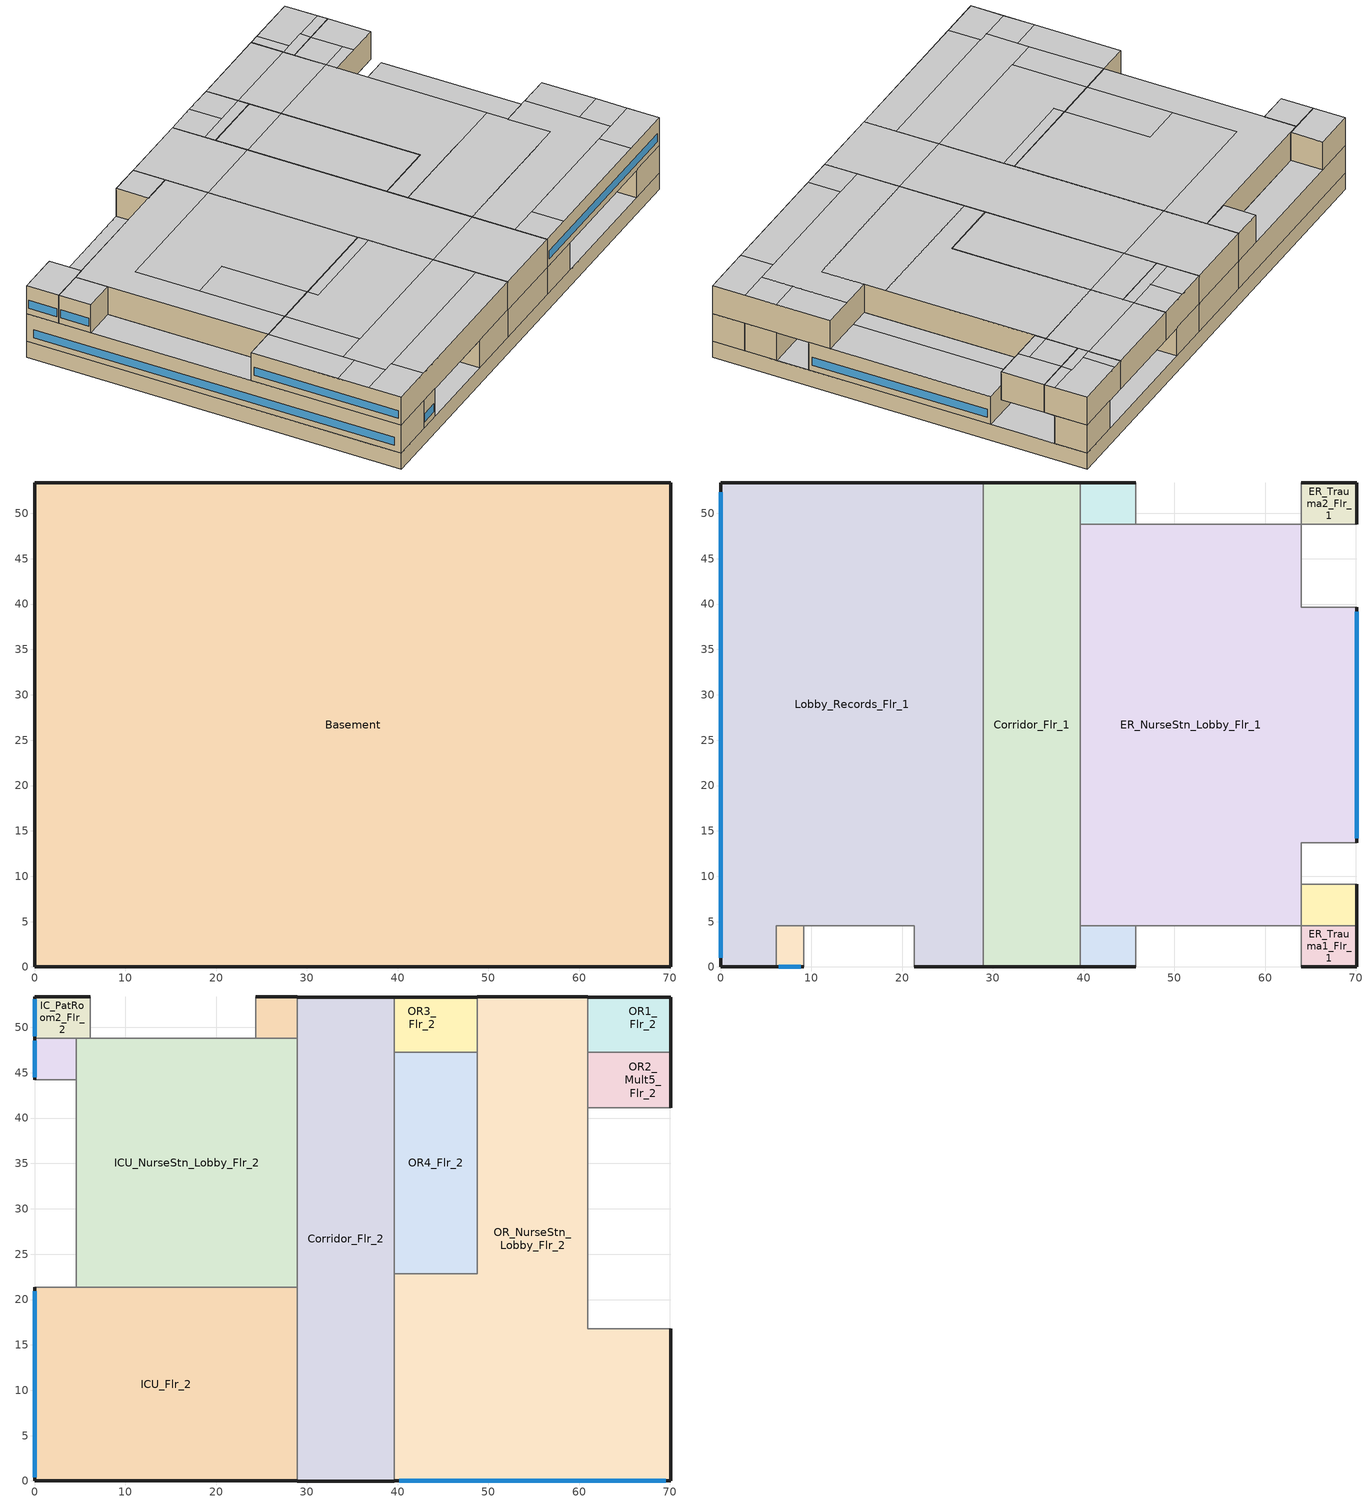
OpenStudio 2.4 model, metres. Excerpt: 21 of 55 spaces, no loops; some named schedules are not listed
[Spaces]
Basement
 floor ground: 70.1,53.34 70.1,0 0,0 0,53.34 z-2.44
 wall ground: 0,53.34 0,0 70.1,0 70.1,53.34 0,53.34 z-2.44:0
 ceiling adiabatic (Typical Interior Wall): 70.1,9.14 70.1,13.72 64.01,13.72 64.01,9.14 z0; 45.72,0 45.72,4.57 39.62,4.57 39.62,0 z0; 45.72,48.77 45.72,53.34 39.62,53.34 39.62,48.77 z0; 70.1,39.62 70.1,48.77 64.01,48.77 64.01,39.62 z0; 64.01,0 64.01,4.57 45.72,4.57 45.72,0 z0; 64.01,48.77 64.01,53.34 45.72,53.34 45.72,48.77 z0; 21.34,0 21.34,4.57 9.14,4.57 9.14,0 z0; 9.14,0 9.14,4.57 6.1,4.57 6.1,0 z0; 70.1,4.57 70.1,9.14 64.01,9.14 64.01,4.57 z0
Lobby_Records_Flr_1
 floor to Basement: 28.96,4.57 28.96,0 21.34,0 21.34,4.57 z0; 6.1,4.57 6.1,0 0,0 0,4.57 z0; 28.96,53.34 28.96,4.57 0,4.57 0,53.34 z0
 wall outside: 28.96,53.34 0,53.34 0,0 6.1,0 / 21.34,0 28.96,0 z0:4.27
 wall to Corridor_Flr_1: 28.96,0 28.96,53.34 z0:4.27
 wall adiabatic (Typical Interior Wall): 6.1,0 6.1,4.57 9.14,4.57 21.34,4.57 21.34,0 z0:4.27
 window: 0,52.34 0,1 z0.91:2.14
 ceiling adiabatic (Typical Interior Wall): 28.96,48.77 28.96,53.34 24.38,53.34 24.38,48.77 z4.27; 24.38,48.77 24.38,53.34 6.1,53.34 6.1,48.77 z4.27; 4.57,44.2 4.57,48.77 0,48.77 0,44.2 z4.27; 4.57,21.34 4.57,44.2 0,44.2 0,21.34 z4.27
Office1_Mult4_Flr_1
 floor adiabatic (Typical Interior Wall): 9.14,4.57 9.14,0 6.1,0 6.1,4.57 z0
 wall outside: 6.1,0 9.14,0 z0:4.27
 wall adiabatic (Typical Interior Wall): 9.14,0 9.14,4.57 6.1,4.57 6.1,0 z0:4.27
 window: 6.41,0 8.84,0 z0.91:2.14
 ceiling adiabatic (Typical Interior Wall): 9.14,0 9.14,4.57 6.1,4.57 6.1,0 z4.27
Corridor_Flr_1
 floor to Basement: 39.62,53.34 39.62,0 28.96,0 28.96,53.34 z0
 wall outside: 28.96,0 39.62,0 / 39.62,53.34 28.96,53.34 z0:4.27
 wall adiabatic (Typical Interior Wall): 39.62,48.77 39.62,53.34 / 39.62,0 39.62,4.57 z0:4.27
 wall to ER_NurseStn_Lobby_Flr_1: 39.62,4.57 39.62,48.77 z0:4.27
ER_Exam1_Mult4_Flr_1
 floor adiabatic (Typical Interior Wall): 45.72,4.57 45.72,0 39.62,0 39.62,4.57 z0
 wall outside: 39.62,0 45.72,0 z0:4.27
 wall adiabatic (Typical Interior Wall): 45.72,0 45.72,4.57 39.62,4.57 39.62,0 z0:4.27
 ceiling adiabatic (Typical Interior Wall): 45.72,0 45.72,4.57 39.62,4.57 39.62,0 z4.27
ER_Trauma1_Flr_1
 floor to Basement: 70.1,4.57 70.1,0 64.01,0 64.01,4.57 z0
 wall outside: 64.01,0 70.1,0 70.1,4.57 z0:4.27
 wall adiabatic (Typical Interior Wall): 70.1,4.57 64.01,4.57 64.01,0 z0:4.27
ER_NurseStn_Lobby_Flr_1
 floor to Basement: 70.1,39.62 70.1,13.72 64.01,13.72 64.01,39.62 z0; 64.01,48.77 64.01,4.57 39.62,4.57 39.62,48.77 z0
 wall outside: 70.1,13.72 70.1,39.62 z0:4.27
 wall adiabatic (Typical Interior Wall): 39.62,4.57 45.72,4.57 64.01,4.57 64.01,9.14 64.01,13.72 70.1,13.72 / 70.1,39.62 64.01,39.62 64.01,48.77 45.72,48.77 39.62,48.77 z0:4.27
 window: 70.1,14.2 70.1,39.14 z0.91:2.14
 ceiling adiabatic (Typical Interior Wall): 70.1,16.76 70.1,39.62 64.01,39.62 64.01,16.76 z4.27; 64.01,41.15 64.01,47.24 60.96,47.24 60.96,41.15 z4.27; 64.01,16.76 64.01,41.15 60.96,41.15 60.96,16.76 z4.27
ER_Exam3_Mult4_Flr_1
 floor adiabatic (Typical Interior Wall): 70.1,9.14 70.1,4.57 64.01,4.57 64.01,9.14 z0
 wall outside: 70.1,4.57 70.1,9.14 z0:4.27
 wall adiabatic (Typical Interior Wall): 70.1,9.14 64.01,9.14 64.01,4.57 70.1,4.57 z0:4.27
 ceiling adiabatic (Typical Interior Wall): 70.1,4.57 70.1,9.14 64.01,9.14 64.01,4.57 z4.27
ER_Triage_Mult4_Flr_1
 floor adiabatic (Typical Interior Wall): 45.72,53.34 45.72,48.77 39.62,48.77 39.62,53.34 z0
 wall outside: 45.72,53.34 39.62,53.34 z0:4.27
 wall adiabatic (Typical Interior Wall): 39.62,53.34 39.62,48.77 45.72,48.77 45.72,53.34 z0:4.27
 ceiling adiabatic (Typical Interior Wall): 45.72,48.77 45.72,53.34 39.62,53.34 39.62,48.77 z4.27
ER_Trauma2_Flr_1
 floor to Basement: 70.1,53.34 70.1,48.77 64.01,48.77 64.01,53.34 z0
 wall outside: 70.1,48.77 70.1,53.34 64.01,53.34 z0:4.27
 wall adiabatic (Typical Interior Wall): 64.01,53.34 64.01,48.77 70.1,48.77 z0:4.27
ICU_Flr_2
 floor adiabatic (Typical Interior Wall): 9.14,4.57 9.14,0 6.1,0 6.1,4.57 z4.27; 21.34,4.57 21.34,0 9.14,0 9.14,4.57 z4.27
 floor to Lobby_Records_Flr_1: 28.96,21.34 28.96,0 21.34,0 21.34,4.57 6.1,4.57 6.1,0 0,0 0,21.34 z4.27
 wall outside: 0,21.34 0,0 28.96,0 z4.27:8.53
 wall adiabatic (Typical Interior Wall): 4.57,21.34 0,21.34 z4.27:8.53
 wall to ICU_NurseStn_Lobby_Flr_2: 28.96,21.34 4.57,21.34 z4.27:8.53
 wall to Corridor_Flr_2: 28.96,0 28.96,21.34 z4.27:8.53
 window: 0,20.94 0,0.4 z5.18:6.4
 ceiling to PatRoom6_Flr_3: 6.1,0 6.1,4.57 0,4.57 0,0 z8.53
 ceiling to Lab_Flr_3: 28.96,10.67 28.96,19.81 15.24,19.81 15.24,21.34 9.14,21.34 9.14,10.67 z8.53
 ceiling to NurseStn_Lobby_Flr_3: 28.96,19.81 28.96,21.34 15.24,21.34 15.24,19.81 z8.53
 ceiling to Corridor_SE_Flr_3: 28.96,4.57 28.96,10.67 4.57,10.67 4.57,4.57 z8.53
 ceiling adiabatic (Typical Interior Wall): 28.96,0 28.96,4.57 6.1,4.57 6.1,0 z8.53; 4.57,4.57 4.57,8.99 0,8.99 0,4.57 z8.53; 4.57,8.99 4.57,21.34 0,21.34 0,8.99 z8.53
 ceiling to Corridor_NW_Flr_3: 9.14,10.67 9.14,21.34 4.57,21.34 4.57,10.67 z8.53
Corridor_Flr_2
 floor to Corridor_Flr_1: 39.62,53.34 39.62,0 28.96,0 28.96,53.34 z4.27
 wall outside: 39.62,53.34 28.96,53.34 / 28.96,0 39.62,0 z4.27:8.53
 wall adiabatic (Typical Interior Wall): 28.96,53.34 28.96,48.77 z4.27:8.53
 wall to OR3_Flr_2: 39.62,47.24 39.62,53.34 z4.27:8.53
 wall to OR4_Flr_2: 39.62,22.86 39.62,47.24 z4.27:8.53
 wall to OR_NurseStn_Lobby_Flr_2: 39.62,0 39.62,22.86 z4.27:8.53
 wall to ICU_NurseStn_Lobby_Flr_2: 28.96,48.77 28.96,21.34 z4.27:8.53
 ceiling to NurseStn_Lobby_Flr_3: 39.62,10.67 39.62,42.67 28.96,42.67 28.96,10.67 z8.53
 ceiling to Corridor_SE_Flr_3: 39.62,0 39.62,10.67 28.96,10.67 28.96,0 z8.53
 ceiling to Corridor_NW_Flr_3: 39.62,42.67 39.62,53.34 28.96,53.34 28.96,42.67 z8.53
OR_NurseStn_Lobby_Flr_2
 floor adiabatic (Typical Interior Wall): 45.72,4.57 45.72,0 39.62,0 39.62,4.57 z4.27; 60.96,53.34 60.96,48.77 48.77,48.77 48.77,53.34 z4.27; 64.01,4.57 64.01,0 45.72,0 45.72,4.57 z4.27; 70.1,9.14 70.1,4.57 64.01,4.57 64.01,9.14 z4.27; 70.1,13.72 70.1,9.14 64.01,9.14 64.01,13.72 z4.27
 floor to ER_Trauma1_Flr_1: 70.1,4.57 70.1,0 64.01,0 64.01,4.57 z4.27
 floor to ER_NurseStn_Lobby_Flr_1: 70.1,16.76 70.1,13.72 64.01,13.72 64.01,16.76 z4.27; 48.77,22.86 48.77,4.57 39.62,4.57 39.62,22.86 z4.27; 64.01,16.76 64.01,4.57 60.96,4.57 60.96,16.76 z4.27; 60.96,48.77 60.96,4.57 48.77,4.57 48.77,48.77 z4.27
 wall outside: 39.62,0 70.1,0 70.1,16.76 / 60.96,53.34 48.77,53.34 z4.27:8.53
 wall to OR4_Flr_2: 48.77,47.24 48.77,22.86 39.62,22.86 z4.27:8.53
 wall to OR3_Flr_2: 48.77,53.34 48.77,47.24 z4.27:8.53
 wall to OR1_Flr_2: 60.96,47.24 60.96,53.34 z4.27:8.53
 wall adiabatic (Typical Interior Wall): 70.1,16.76 60.96,16.76 60.96,41.15 60.96,47.24 z4.27:8.53
 window: 40.2,0 69.53,0 z5.18:6.4
 ceiling to PatRoom2_Flr_3: 70.1,0 70.1,4.57 62.48,4.57 62.48,0 z8.53
 ceiling to PhysTherapy_Flr_3: 60.96,19.81 60.96,42.67 48.77,42.67 48.77,22.86 39.62,22.86 39.62,19.81 z8.53
 ceiling to Corridor_NW_Flr_3: 60.96,42.67 60.96,48.77 48.77,48.77 48.77,42.67 z8.53
 ceiling adiabatic (Typical Interior Wall): 44.2,0 44.2,4.57 39.62,4.57 39.62,0 z8.53; 62.48,0 62.48,4.57 44.2,4.57 44.2,0 z8.53; 70.1,4.57 70.1,8.99 65.53,8.99 65.53,4.57 z8.53; 60.96,48.77 60.96,53.34 48.77,53.34 48.77,48.77 z8.53; 70.1,8.99 70.1,16.76 65.53,16.76 65.53,8.99 z8.53
 ceiling to Corridor_SE_Flr_3: 65.53,4.57 65.53,16.76 60.96,16.76 60.96,10.67 39.62,10.67 39.62,4.57 z8.53
 ceiling to NurseStn_Lobby_Flr_3: 60.96,10.67 60.96,19.81 39.62,19.81 39.62,10.67 z8.53
ICU_NurseStn_Lobby_Flr_2
 floor to Lobby_Records_Flr_1: 28.96,48.77 28.96,21.34 4.57,21.34 4.57,48.77 z4.27
 wall adiabatic (Typical Interior Wall): 4.57,48.77 4.57,44.2 4.57,21.34 / 28.96,48.77 24.38,48.77 6.1,48.77 z4.27:8.53
 wall to IC_PatRoom2_Flr_2: 6.1,48.77 4.57,48.77 z4.27:8.53
 ceiling to NurseStn_Lobby_Flr_3: 28.96,21.34 28.96,42.67 9.14,42.67 9.14,33.53 15.24,33.53 15.24,21.34 z8.53
 ceiling to Lab_Flr_3: 15.24,21.34 15.24,33.53 9.14,33.53 9.14,21.34 z8.53
 ceiling to Corridor_NW_Flr_3: 9.14,21.34 9.14,42.67 28.96,42.67 28.96,48.77 4.57,48.77 4.57,21.34 z8.53
OR4_Flr_2
 floor to ER_NurseStn_Lobby_Flr_1: 48.77,47.24 48.77,22.86 39.62,22.86 39.62,47.24 z4.27
 wall to OR3_Flr_2: 48.77,47.24 39.62,47.24 z4.27:8.53
 ceiling to Corridor_NW_Flr_3: 48.77,42.67 48.77,47.24 39.62,47.24 39.62,42.67 z8.53
 ceiling to PhysTherapy_Flr_3: 48.77,22.86 48.77,42.67 39.62,42.67 39.62,22.86 z8.53
OR2_Mult5_Flr_2
 floor adiabatic (Typical Interior Wall): 64.01,47.24 64.01,41.15 60.96,41.15 60.96,47.24 z4.27; 70.1,47.24 70.1,41.15 64.01,41.15 64.01,47.24 z4.27
 wall outside: 70.1,41.15 70.1,47.24 z4.27:8.53
 wall adiabatic (Typical Interior Wall): 70.1,47.24 60.96,47.24 60.96,41.15 70.1,41.15 z4.27:8.53
 ceiling adiabatic (Typical Interior Wall): 70.1,41.15 70.1,47.24 65.53,47.24 65.53,41.15 z8.53; 65.53,41.15 65.53,42.67 60.96,42.67 60.96,41.15 z8.53; 65.53,42.67 65.53,47.24 60.96,47.24 60.96,42.67 z8.53
IC_PatRoom3_Mult6_Flr_2
 floor adiabatic (Typical Interior Wall): 4.57,48.77 4.57,44.2 0,44.2 0,48.77 z4.27
 wall outside: 0,48.77 0,44.2 z4.27:8.53
 wall adiabatic (Typical Interior Wall): 0,44.2 4.57,44.2 4.57,48.77 0,48.77 z4.27:8.53
 window: 0,48.49 0,44.47 z5.18:6.4
 ceiling adiabatic (Typical Interior Wall): 4.57,44.2 4.57,48.77 0,48.77 0,44.2 z8.53
OR3_Flr_2
 floor adiabatic (Typical Interior Wall): 48.77,53.34 48.77,48.77 45.72,48.77 45.72,53.34 z4.27; 45.72,53.34 45.72,48.77 39.62,48.77 39.62,53.34 z4.27
 floor to ER_NurseStn_Lobby_Flr_1: 48.77,48.77 48.77,47.24 39.62,47.24 39.62,48.77 z4.27
 wall outside: 48.77,53.34 39.62,53.34 z4.27:8.53
 ceiling to Corridor_NW_Flr_3: 48.77,47.24 48.77,48.77 39.62,48.77 39.62,47.24 z8.53
 ceiling adiabatic (Typical Interior Wall): 44.2,48.77 44.2,53.34 39.62,53.34 39.62,48.77 z8.53; 48.77,48.77 48.77,53.34 44.2,53.34 44.2,48.77 z8.53
OR1_Flr_2
 floor to ER_Trauma2_Flr_1: 70.1,53.34 70.1,48.77 64.01,48.77 64.01,53.34 z4.27
 floor adiabatic (Typical Interior Wall): 70.1,48.77 70.1,47.24 64.01,47.24 64.01,48.77 z4.27; 64.01,53.34 64.01,48.77 60.96,48.77 60.96,53.34 z4.27
 floor to ER_NurseStn_Lobby_Flr_1: 64.01,48.77 64.01,47.24 60.96,47.24 60.96,48.77 z4.27
 wall outside: 70.1,47.24 70.1,53.34 60.96,53.34 z4.27:8.53
 wall adiabatic (Typical Interior Wall): 60.96,47.24 70.1,47.24 z4.27:8.53
 ceiling adiabatic (Typical Interior Wall): 62.48,48.77 62.48,53.34 60.96,53.34 60.96,48.77 z8.53; 70.1,47.24 70.1,48.77 65.53,48.77 65.53,47.24 z8.53
 ceiling to Corridor_NW_Flr_3: 65.53,47.24 65.53,48.77 60.96,48.77 60.96,47.24 z8.53
 ceiling to PatRoom4_Flr_3: 70.1,48.77 70.1,53.34 62.48,53.34 62.48,48.77 z8.53
IC_PatRoom2_Flr_2
 floor to Lobby_Records_Flr_1: 6.1,53.34 6.1,48.77 0,48.77 0,53.34 z4.27
 wall outside: 6.1,53.34 0,53.34 0,48.77 z4.27:8.53
 wall adiabatic (Typical Interior Wall): 6.1,48.77 6.1,53.34 / 0,48.77 4.57,48.77 z4.27:8.53
 window: 0,53.07 0,49.04 z5.18:6.4
 ceiling to PatRoom8_Flr_3: 6.1,48.77 6.1,53.34 0,53.34 0,48.77 z8.53
IC_PatRoom1_Mult5_Flr_2
 floor adiabatic (Typical Interior Wall): 28.96,53.34 28.96,48.77 24.38,48.77 24.38,53.34 z4.27
 wall outside: 28.96,53.34 24.38,53.34 z4.27:8.53
 wall adiabatic (Typical Interior Wall): 24.38,53.34 24.38,48.77 28.96,48.77 28.96,53.34 z4.27:8.53
 ceiling adiabatic (Typical Interior Wall): 28.96,48.77 28.96,53.34 24.38,53.34 24.38,48.77 z8.53
[Building]
-Hospital-NECB HDD Method-CAN_AB_Edmonton.Intl.AP.711230_CWEC2016.epw created: 2018-08-13 18:38:49 +0000: Default Construction Set=NECB2011 - Hospital - WholeBuilding - NECB HDD Method at hdd = 5120.0; Standards Number of Stories=6; Standards Number of Above Ground Stories=5; Standards Building Type=Hospital
[Site]
Edmonton Intl AP_AB_CAN: Latitude {deg}=53.31; Longitude {deg}=-113.579; Time Zone {hr}=-7; Elevation {m}=723.3
[ClimateZones]
Climate Zone Institution Name 1=ASHRAE; Climate Zone Document Name 1=ANSI/ASHRAE Standard 169; Climate Zone Document Year 1=2006; Climate Zone Institution Name 2=CEC; Climate Zone Document Name 2=California Climate Zone Descriptions; Climate Zone Document Year 2=1995
[Site:WaterMainsTemperature]
Calculation Method=Correlation; Annual Average Outdoor Air Temperature {C}=2.68333; Maximum Difference In Monthly Average Outdoor Air Temperatures {deltaC}=28.8
[Site:GroundTemperature:BuildingSurface]
19.527, 19.502, 19.536, 19.598, 20.002, 21.64, 22.225, 22.375, 21.449, 20.121, 19.802, 19.633
[SizingPeriod:DesignDay] Barometric Pressure {Pa}=92932; Sky Clearness=0; Rain Indicator=0; Snow Indicator=0; Day of Month=21; Daylight Saving Time Indicator=0; Humidity Indicating Type=Wetbulb; Dry-Bulb Temperature Range Modifier Type=DefaultMultipliers
Name | Maximum Dry-Bulb Temperature {C} | Daily Dry-Bulb Temperature Range {deltaC} | Humidity Indicating Conditions at Maximum Dry-Bulb | Wind Speed {m/s} | Wind Direction {deg} | Month | Day Type | Solar Model Indicator | ASHRAE Taub | ASHRAE Taud
Edmonton Intl AP Ann Htg 99.6% Condns DB | -32.6 | 0 | -32.6 | 2.1 | 180 | 1 | WinterDesignDay | ASHRAEClearSky
Edmonton Intl AP Ann Clg .4% Condns DB=>MWB | 27.8 | 12.5 | 17.9 | 3.8 | 150 | 7 | SummerDesignDay | ASHRAETau | 0.353 | 2.421
[Material]
Name | Roughness | Thickness {m} | Conductivity {W/m-K} | Density {kg/m3} | Specific Heat {J/kg-K} | Thermal Absorptance | Solar Absorptance | Visible Absorptance
G05 25mm wood | MediumSmooth | 0.0254 | 0.15 | 608 | 1630 | 0.9 | 0.5 | 0.5
100mm Normalweight concrete floor | MediumSmooth | 0.1016 | 2.31 | 2322 | 832
G01 13mm gypsum board | Smooth | 0.0127 | 0.16 | 800 | 1090 | 0.9 | 0.7 | 0.5
4 in. Normalweight Concrete Floor 1 | MediumRough | 0.1016 | 2.31 | 2322 | 832 | 0.9 | 0.7 | 0.7
1IN Stucco 1 | Smooth | 0.0253 | 0.6918 | 1858 | 837 | 0.9 | 0.92 | 0.92
8IN CONCRETE HW RefBldg 1 | Rough | 0.2032 | 1.311 | 2240 | 836.8 | 0.9 | 0.7 | 0.7
1/2IN Gypsum 1 | Smooth | 0.0127 | 0.16 | 784.9 | 830 | 0.9 | 0.4 | 0.4
Metal Roof Surface 1; F08 Metal surface 1 | Smooth | 0.0008 | 45.28 | 7824 | 500 | 0.9 | 0.7 | 0.7
6 in. Normalweight Concrete Floor 1; 6 in. Normalweight Concrete Floor 2 | MediumRough | 0.1524 | 2.31 | 2322 | 832 | 0.9 | 0.7 | 0.7
[Material:NoMass] Roughness=Smooth; Thermal Absorptance=0.9
Name | Thermal Resistance {m2-K/W} | Solar Absorptance | Visible Absorptance
CP02 CARPET PAD | 0.1 | 0.8 | 0.8
Typical Insulation R-13.06 1 | 5.91238 | 0.7 | 0.7
Typical Carpet Pad 1 | 0.21648 | 0.7 | 0.8
Typical Insulation R-10.11 1 | 4.49096 | 0.7 | 0.7
Typical Insulation R-19.63 1 | 6.17282 | 0.7 | 0.7
Typical Carpet Pad 2 | 1.25503 | 0.7 | 0.8
Typical Carpet Pad 3 | 3.45515 | 0.7 | 0.8
Typical Insulation R-0.58 1 | 0.454528 | 0.7 | 0.7
Typical Insulation R-1.15 1 | 0.454545 | 0.7 | 0.7
[WindowMaterial:Glazing]
Clear 3mm: Optical Data Type=SpectralAverage; Thickness {m}=0.003; Solar Transmittance at Normal Incidence=0.837; Front Side Solar Reflectance at Normal Incidence=0.075; Back Side Solar Reflectance at Normal Incidence=0; Visible Transmittance at Normal Incidence=0.898; Front Side Visible Reflectance at Normal Incidence=0.081; Back Side Visible Reflectance at Normal Incidence=0; Infrared Transmittance at Normal Incidence=0; Front Side Infrared Hemispherical Emissivity=0.84; Back Side Infrared Hemispherical Emissivity=0.84; Conductivity {W/m-K}=0.9; Dirt Correction Factor for Solar and Visible Transmittance=1; Solar Diffusing=No
[DefaultSurfaceConstructions]
Name | Floor Construction | Wall Construction | Roof Ceiling Construction
Default Surface Constructions 2 | Typical Interior Floor | Typical Interior Wall | Typical Interior Ceiling
NECB2011 - Hospital - WholeBuilding - NECB HDD Method at hdd = 5120.0 | Customized opaque construction Typical Insulated Exterior Mass Floor R-15.63 to conductance of 0.162 | Customized opaque construction Typical Insulated Exterior Mass Wall R-12.5 to conductance of 0.21 | Customized opaque construction Typical Insulated Metal Building Roof R-20.41 to conductance of 0.162
NECB2011 - Hospital - WholeBuilding - NECB HDD Method at hdd = 5120.0 1 | Customized opaque construction Typical Insulated Carpeted 6in Slab Floor to conductance of 0.757 | Customized opaque construction Typical Insulated Carpeted 6in Slab Floor to conductance of 0.284 | Customized opaque construction Typical Insulated Carpeted 6in Slab Floor to conductance of 0.284
[DefaultSubSurfaceConstructions]
Name | Fixed Window Construction | Operable Window Construction | Door Construction | Glass Door Construction | Overhead Door Construction | Skylight Construction | Tubular Daylight Dome Construction | Tubular Daylight Diffuser Construction
Default Sub Surface Constructions 2 | Typical Interior Window | Typical Interior Window | Typical Interior Door
NECB2011 - Hospital - WholeBuilding - NECB HDD Method at hdd = 5120.0 | Customized Fenestration: cond=0.220 tvis=0.220 tsol=0.232 | Customized Fenestration: cond=0.220 tvis=0.220 tsol=0.232 | Customized opaque construction Typical Insulated Metal Door R-1.43 to conductance of 2.2 | Customized Fenestration: cond=0.220 tvis=0.441 tsol=0.279 | Customized opaque construction Typical Overhead Door R-2.0 to conductance of 2.2 | Customized Fenestration: cond=0.220 tvis=0.294 tsol=0.332 | Customized Fenestration: cond=0.220 tvis=0.898 tsol=0.837 | Customized Fenestration: cond=0.220 tvis=0.898 tsol=0.837
[WindowMaterial:Blind]
Window Material Blind 1: Slat Width {m}=0.025; Slat Separation {m}=0.01875; Front Side Slat Beam Solar Reflectance=0.5; Back Side Slat Beam Solar Reflectance=0.5; Front Side Slat Diffuse Solar Reflectance=0.5; Back Side Slat Diffuse Solar Reflectance=0.5; Slat Beam Visible Transmittance=0
[Construction]
Typical Interior Floor: 100mm Normalweight concrete floor, CP02 CARPET PAD
Typical Interior Wall: G01 13mm gypsum board, G01 13mm gypsum board
Typical Interior Ceiling: CP02 CARPET PAD, 100mm Normalweight concrete floor
Typical Interior Window: Clear 3mm
Typical Interior Door; Typical Interior Partition: G05 25mm wood
Customized opaque construction Typical Insulated Exterior Mass Floor R-15.63 to conductance of 0.162: Typical Insulation R-13.06 1, 4 in. Normalweight Concrete Floor 1, Typical Carpet Pad 1
Customized opaque construction Typical Insulated Exterior Mass Wall R-12.5 to conductance of 0.21: 1IN Stucco 1, 8IN CONCRETE HW RefBldg 1, Typical Insulation R-10.11 1, 1/2IN Gypsum 1
Customized opaque construction Typical Insulated Metal Building Roof R-20.41 to conductance of 0.162: Metal Roof Surface 1, Typical Insulation R-19.63 1
Customized opaque construction Typical Insulated Carpeted 6in Slab Floor to conductance of 0.757: 6 in. Normalweight Concrete Floor 1, Typical Carpet Pad 2
Customized opaque construction Typical Insulated Carpeted 6in Slab Floor to conductance of 0.284: 6 in. Normalweight Concrete Floor 2, Typical Carpet Pad 3
Customized Fenestration: cond=0.220 tvis=0.220 tsol=0.232: Customized Fenestration:: cond=0.220 tvis=0.220 tsol=0.232
Customized opaque construction Typical Insulated Metal Door R-1.43 to conductance of 2.2: F08 Metal surface 1, Typical Insulation R-0.58 1
Customized Fenestration: cond=0.220 tvis=0.441 tsol=0.279: Customized Fenestration:: cond=0.220 tvis=0.441 tsol=0.279
Customized opaque construction Typical Overhead Door R-2.0 to conductance of 2.2: Typical Insulation R-1.15 1
Customized Fenestration: cond=0.220 tvis=0.294 tsol=0.332: Customized Fenestration:: cond=0.220 tvis=0.294 tsol=0.332
Customized Fenestration: cond=0.220 tvis=0.898 tsol=0.837: Customized Fenestration:: cond=0.220 tvis=0.898 tsol=0.837
[DefaultConstructionSet]
NECB2011 - Hospital - WholeBuilding - NECB HDD Method at hdd = 5120.0: Default Exterior Surface Constructions=NECB2011 - Hospital - WholeBuilding - NECB HDD Method at hdd = 5120.0; Default Interior Surface Constructions=Default Surface Constructions 2; Default Ground Contact Surface Constructions=NECB2011 - Hospital - WholeBuilding - NECB HDD Method at hdd = 5120.0 1; Default Exterior SubSurface Constructions=NECB2011 - Hospital - WholeBuilding - NECB HDD Method at hdd = 5120.0; Default Interior SubSurface Constructions=Default Sub Surface Constructions 2; Interior Partition Construction=Typical Interior Partition
[WindowMaterial:SimpleGlazingSystem] U-Factor {W/m2-K}=2.2; Solar Heat Gain Coefficient=0.6; Visible Transmittance=0.21
Customized Fenestration:: cond=0.220 tvis=0.220 tsol=0.232; Customized Fenestration:: cond=0.220 tvis=0.441 tsol=0.279; Customized Fenestration:: cond=0.220 tvis=0.294 tsol=0.332; Customized Fenestration:: cond=0.220 tvis=0.898 tsol=0.837
[DesignSpecification:OutdoorAir] Outdoor Air Method=Sum; Outdoor Air Flow per Person {m3/s-person}=0; Outdoor Air Flow Rate {m3/s}=0; Outdoor Air Flow Air Changes per Hour {1/hr}=0
Name | Outdoor Air Flow per Floor Area {m3/s-m2}
Space Function Hospital - emergency Ventilation | 0.003048
Space Function Hospital - nurses' station Ventilation; Space Function Hospital - patient room Ventilation | 0.001524
Space Function Hospital - operating room Ventilation; Space Function Hospital - recovery Ventilation | 0.004572
Space Function Hospital corr. >= 2.4m-sch-B Ventilation | 0.000762
Space Function Lab - research Ventilation | 0.0021844
Space Function Office - enclosed Ventilation; Space Function Office - enclosed - occsens Ventilation | 0.0004318
[ThermostatSetpoint:DualSetpoint]
Name | Heating Setpoint Temperature Schedule | Cooling Setpoint Temperature Schedule
Space Function Lab - research Thermostat 4; Space Function Office - enclosed Thermostat 5; Space Function Office - enclosed - occsens Thermostat 3 | NECB-A-Thermostat Setpoint-Heating | NECB-A-Thermostat Setpoint-Cooling
Space Function Hospital corr. >= 2.4m-sch-B Thermostat 8; Space Function Hospital corr. >= 2.4m-sch-B Thermostat 9 | NECB-B-Thermostat Setpoint-Heating | NECB-B-Thermostat Setpoint-Cooling
Space Function Hospital - emergency Thermostat 6; Space Function Hospital - emergency Thermostat 7; Space Function Hospital - emergency Thermostat 8; Space Function Hospital - nurses' station Thermostat 7; Space Function Hospital - emergency Thermostat 9; Space Function Hospital - emergency Thermostat 10; Space Function Hospital - patient room Thermostat 20; Space Function Hospital - patient room Thermostat 21; Space Function Hospital - operating room Thermostat 5; Space Function Hospital - operating room Thermostat 6; Space Function Hospital - operating room Thermostat 7; Space Function Hospital - patient room Thermostat 22; Space Function Hospital - recovery Thermostat 2; Space Function Hospital - nurses' station Thermostat 8; Space Function Hospital - nurses' station Thermostat 9; Space Function Hospital - operating room Thermostat 8 | NECB-H-Thermostat Setpoint-Heating | NECB-H-Thermostat Setpoint-Cooling
[ShadingControl]
Shading Control 1: Shading Type=InteriorBlind; Shading Device Material=Window Material Blind 1
[BuildingStory] Nominal Z Coordinate {m}=0
Name | Nominal Floor to Floor Height {m}
Building Story 1 | 2.4384
Building Story 2; Building Story 3; Building Story 6 | 4.2672
[Space]
Name | Space Type | Building Story | Thermal Zone
Basement | Space Function Lab - research | Building Story 1 | Sp-Basement Sys-3 Flr-1 Sch-A HPlcmt-north ZN
Lobby_Records_Flr_1 | Space Function Office - enclosed | Building Story 2 | Sp-Lobby_Records_Flr_1 Sys-6 Flr-2 Sch-A HPlcmt-west ZN
Office1_Mult4_Flr_1 | Space Function Office - enclosed - occsens | Building Story 2 | Sp-Office1_Mult4_Flr_1 Sys-6 Flr-2 Sch-A HPlcmt-south ZN
Corridor_Flr_1 | Space Function Hospital corr. >= 2.4m-sch-B | Building Story 2 | Sp-Corridor_Flr_1 Sys-3 Flr-2 Sch-B HPlcmt-north ZN
ER_Exam1_Mult4_Flr_1 | Space Function Hospital - emergency | Building Story 2 | Sp-ER_Exam1_Mult4_Flr_1 Sys-3 Flr-2 Sch-H HPlcmt-south ZN
ER_Trauma1_Flr_1 | Space Function Hospital - emergency | Building Story 2 | Sp-ER_Trauma1_Flr_1 Sys-3 Flr-2 Sch-H HPlcmt-south ZN
ER_NurseStn_Lobby_Flr_1 | Space Function Hospital - nurses' station | Building Story 2 | Sp-ER_NurseStn_Lobby_Flr_1 Sys-3 Flr-2 Sch-H HPlcmt-east ZN
ER_Exam3_Mult4_Flr_1 | Space Function Hospital - emergency | Building Story 2 | Sp-ER_Exam3_Mult4_Flr_1 Sys-3 Flr-2 Sch-H HPlcmt-east ZN
ER_Triage_Mult4_Flr_1 | Space Function Hospital - emergency | Building Story 2 | Sp-ER_Triage_Mult4_Flr_1 Sys-3 Flr-2 Sch-H HPlcmt-north ZN
ER_Trauma2_Flr_1 | Space Function Hospital - emergency | Building Story 2 | Sp-ER_Trauma2_Flr_1 Sys-3 Flr-2 Sch-H HPlcmt-north ZN
ICU_Flr_2 | Space Function Hospital - recovery | Building Story 3 | Sp-ICU_Flr_2 Sys-3 Flr-3 Sch-H HPlcmt-south ZN
Corridor_Flr_2 | Space Function Hospital corr. >= 2.4m-sch-B | Building Story 3 | Sp-Corridor_Flr_2 Sys-3 Flr-3 Sch-B HPlcmt-north ZN
OR_NurseStn_Lobby_Flr_2 | Space Function Hospital - nurses' station | Building Story 3 | Sp-OR_NurseStn_Lobby_Flr_2 Sys-3 Flr-3 Sch-H HPlcmt-south ZN
ICU_NurseStn_Lobby_Flr_2 | Space Function Hospital - nurses' station | Building Story 3 | Sp-ICU_NurseStn_Lobby_Flr_2 Sys-3 Flr-3 Sch-H HPlcmt-core ZN
OR4_Flr_2 | Space Function Hospital - operating room | Building Story 3 | Sp-OR4_Flr_2 Sys-3 Flr-3 Sch-H HPlcmt-core ZN
OR2_Mult5_Flr_2 | Space Function Hospital - operating room | Building Story 3 | Sp-OR2_Mult5_Flr_2 Sys-3 Flr-3 Sch-H HPlcmt-east ZN
IC_PatRoom3_Mult6_Flr_2 | Space Function Hospital - patient room | Building Story 3 | Sp-IC_PatRoom3_Mult6_Flr_2 Sys-3 Flr-3 Sch-H HPlcmt-west ZN
OR3_Flr_2 | Space Function Hospital - operating room | Building Story 3 | Sp-OR3_Flr_2 Sys-3 Flr-3 Sch-H HPlcmt-north ZN
OR1_Flr_2 | Space Function Hospital - operating room | Building Story 3 | Sp-OR1_Flr_2 Sys-3 Flr-3 Sch-H HPlcmt-north ZN
IC_PatRoom2_Flr_2 | Space Function Hospital - patient room | Building Story 3 | Sp-IC_PatRoom2_Flr_2 Sys-3 Flr-3 Sch-H HPlcmt-north ZN
IC_PatRoom1_Mult5_Flr_2 | Space Function Hospital - patient room | Building Story 3 | Sp-IC_PatRoom1_Mult5_Flr_2 Sys-3 Flr-3 Sch-H HPlcmt-north ZN
[SpaceType] Standards Building Type=Space Function
Name | Default Schedule Set | Design Specification Outdoor Air Object | Standards Space Type
Space Function Hospital corr. >= 2.4m-sch-B | Space Function Hospital corr. >= 2.4m-sch-B Schedule Set | Space Function Hospital corr. >= 2.4m-sch-B Ventilation | Hospital corr. >= 2.4m-sch-B
Space Function Hospital - emergency | Space Function Hospital - emergency Schedule Set | Space Function Hospital - emergency Ventilation | Hospital - emergency
Space Function Hospital - nurses' station | Space Function Hospital - nurses' station Schedule Set | Space Function Hospital - nurses' station Ventilation | Hospital - nurses' station
Space Function Hospital - patient room | Space Function Hospital - patient room Schedule Set | Space Function Hospital - patient room Ventilation | Hospital - patient room
Space Function Hospital - recovery | Space Function Hospital - recovery Schedule Set | Space Function Hospital - recovery Ventilation | Hospital - recovery
Space Function Lab - research | Space Function Lab - research Schedule Set | Space Function Lab - research Ventilation | Lab - research
Space Function Office - enclosed | Space Function Office - enclosed Schedule Set | Space Function Office - enclosed Ventilation | Office - enclosed
Space Function Hospital - operating room | Space Function Hospital - operating room Schedule Set | Space Function Hospital - operating room Ventilation | Hospital - operating room
Space Function Office - enclosed - occsens | Space Function Office - enclosed - occsens Schedule Set | Space Function Office - enclosed - occsens Ventilation | Office - enclosed - occsens
[People:Definition] Number of People Calculation Method=People/Area; Fraction Radiant=0.3
Name | People per Space Floor Area {person/m2}
Space Function Hospital - emergency People Definition; Space Function Hospital - nurses' station People Definition; Space Function Hospital - operating room People Definition; Space Function Hospital - patient room People Definition; Space Function Hospital - recovery People Definition; Space Function Lab - research People Definition; Space Function Office - enclosed People Definition; Space Function Office - enclosed - occsens People Definition | 0.0500522
Space Function Hospital corr. >= 2.4m-sch-B People Definition | 0.0100104
[People] Work Efficiency Schedule=Work Efficiency Schedule; Clothing Insulation Schedule=Clothing Schedule; Air Velocity Schedule=Air Velocity Schedule; Multiplier=1
Name | People Definition | Space or SpaceType
Space Function Hospital - emergency People | Space Function Hospital - emergency People Definition | Space Function Hospital - emergency
Space Function Hospital - nurses' station People | Space Function Hospital - nurses' station People Definition | Space Function Hospital - nurses' station
Space Function Hospital - operating room People | Space Function Hospital - operating room People Definition | Space Function Hospital - operating room
Space Function Hospital - patient room People | Space Function Hospital - patient room People Definition | Space Function Hospital - patient room
Space Function Hospital - recovery People | Space Function Hospital - recovery People Definition | Space Function Hospital - recovery
Space Function Hospital corr. >= 2.4m-sch-B People | Space Function Hospital corr. >= 2.4m-sch-B People Definition | Space Function Hospital corr. >= 2.4m-sch-B
Space Function Lab - research People | Space Function Lab - research People Definition | Space Function Lab - research
Space Function Office - enclosed People | Space Function Office - enclosed People Definition | Space Function Office - enclosed
Space Function Office - enclosed - occsens People | Space Function Office - enclosed - occsens People Definition | Space Function Office - enclosed - occsens
[Lights:Definition] Design Level Calculation Method=Watts/Area; Fraction Radiant=0.5; Fraction Visible=0.2
Name | Watts per Space Floor Area {W/m2}
Space Function Hospital - emergency Lights Definition | 24.2998
Space Function Hospital - nurses' station Lights Definition | 9.39992
Space Function Hospital - operating room Lights Definition | 20.2998
Space Function Hospital - patient room Lights Definition | 6.69994
Space Function Hospital - recovery Lights Definition | 12.3999
Space Function Hospital corr. >= 2.4m-sch-B Lights Definition | 9.59992
Space Function Lab - research Lights Definition | 23.5998
Space Function Office - enclosed Lights Definition | 11.8999
Space Function Office - enclosed - occsens Lights Definition | 10.7099
[Lights] Fraction Replaceable=1
Name | Lights Definition | Space or SpaceType
Space Function Hospital - emergency Lights | Space Function Hospital - emergency Lights Definition | Space Function Hospital - emergency
Space Function Hospital - nurses' station Lights | Space Function Hospital - nurses' station Lights Definition | Space Function Hospital - nurses' station
Space Function Hospital - operating room Lights | Space Function Hospital - operating room Lights Definition | Space Function Hospital - operating room
Space Function Hospital - patient room Lights | Space Function Hospital - patient room Lights Definition | Space Function Hospital - patient room
Space Function Hospital - recovery Lights | Space Function Hospital - recovery Lights Definition | Space Function Hospital - recovery
Space Function Hospital corr. >= 2.4m-sch-B Lights | Space Function Hospital corr. >= 2.4m-sch-B Lights Definition | Space Function Hospital corr. >= 2.4m-sch-B
Space Function Lab - research Lights | Space Function Lab - research Lights Definition | Space Function Lab - research
Space Function Office - enclosed Lights | Space Function Office - enclosed Lights Definition | Space Function Office - enclosed
Space Function Office - enclosed - occsens Lights | Space Function Office - enclosed - occsens Lights Definition | Space Function Office - enclosed - occsens
[ElectricEquipment:Definition] Design Level Calculation Method=Watts/Area; Fraction Radiant=0.5
Name | Watts per Space Floor Area {W/m2}
Space Function Hospital - emergency Elec Equip Definition; Space Function Hospital - operating room Elec Equip Definition; Space Function Hospital - patient room Elec Equip Definition; Space Function Hospital - recovery Elec Equip Definition; Space Function Lab - research Elec Equip Definition | 9.99992
Space Function Hospital - nurses' station Elec Equip Definition | 2.49998
Space Function Office - enclosed Elec Equip Definition; Space Function Office - enclosed - occsens Elec Equip Definition | 7.49994
[ElectricEquipment]
Name | Electric Equipment Definition | Space or SpaceType
Space Function Hospital - emergency Elec Equip | Space Function Hospital - emergency Elec Equip Definition | Space Function Hospital - emergency
Space Function Hospital - nurses' station Elec Equip | Space Function Hospital - nurses' station Elec Equip Definition | Space Function Hospital - nurses' station
Space Function Hospital - operating room Elec Equip | Space Function Hospital - operating room Elec Equip Definition | Space Function Hospital - operating room
Space Function Hospital - patient room Elec Equip | Space Function Hospital - patient room Elec Equip Definition | Space Function Hospital - patient room
Space Function Hospital - recovery Elec Equip | Space Function Hospital - recovery Elec Equip Definition | Space Function Hospital - recovery
Space Function Lab - research Elec Equip | Space Function Lab - research Elec Equip Definition | Space Function Lab - research
Space Function Office - enclosed Elec Equip | Space Function Office - enclosed Elec Equip Definition | Space Function Office - enclosed
Space Function Office - enclosed - occsens Elec Equip | Space Function Office - enclosed - occsens Elec Equip Definition | Space Function Office - enclosed - occsens
[DefaultScheduleSet] People Activity Level Schedule=NECB-Activity; Infiltration Schedule=Always On
Name | Number of People Schedule | Lighting Schedule | Electric Equipment Schedule
Space Function Hospital - emergency Schedule Set; Space Function Hospital - nurses' station Schedule Set; Space Function Hospital - operating room Schedule Set; Space Function Hospital - patient room Schedule Set; Space Function Hospital - recovery Schedule Set | NECB-H-Occupancy | NECB-H-Lighting | NECB-H-Electric-Equipment
Space Function Hospital corr. >= 2.4m-sch-B Schedule Set | NECB-B-Occupancy | NECB-B-Lighting | NECB-B-Electric-Equipment
Space Function Lab - research Schedule Set; Space Function Office - enclosed Schedule Set; Space Function Office - enclosed - occsens Schedule Set | NECB-A-Occupancy | NECB-A-Lighting | NECB-A-Electric-Equipment
[SpaceInfiltration:DesignFlowRate] Schedule=Always On Discrete; Design Flow Rate Calculation Method=Flow/ExteriorArea; Flow per Exterior Surface Area {m3/s-m2}=0.00025; Constant Term Coefficient=0; Temperature Term Coefficient=0; Velocity Term Coefficient=0.224; Velocity Squared Term Coefficient=0
Name | Space or SpaceType
Corridor_Flr_1 Infiltration | Corridor_Flr_1
Corridor_Flr_2 Infiltration | Corridor_Flr_2
ER_Exam1_Mult4_Flr_1 Infiltration | ER_Exam1_Mult4_Flr_1
ER_Exam3_Mult4_Flr_1 Infiltration | ER_Exam3_Mult4_Flr_1
ER_NurseStn_Lobby_Flr_1 Infiltration | ER_NurseStn_Lobby_Flr_1
ER_Trauma1_Flr_1 Infiltration | ER_Trauma1_Flr_1
ER_Trauma2_Flr_1 Infiltration | ER_Trauma2_Flr_1
ER_Triage_Mult4_Flr_1 Infiltration | ER_Triage_Mult4_Flr_1
ICU_Flr_2 Infiltration | ICU_Flr_2
IC_PatRoom1_Mult5_Flr_2 Infiltration | IC_PatRoom1_Mult5_Flr_2
IC_PatRoom2_Flr_2 Infiltration | IC_PatRoom2_Flr_2
IC_PatRoom3_Mult6_Flr_2 Infiltration | IC_PatRoom3_Mult6_Flr_2
Lobby_Records_Flr_1 Infiltration | Lobby_Records_Flr_1
Office1_Mult4_Flr_1 Infiltration | Office1_Mult4_Flr_1
OR1_Flr_2 Infiltration | OR1_Flr_2
OR2_Mult5_Flr_2 Infiltration | OR2_Mult5_Flr_2
OR3_Flr_2 Infiltration | OR3_Flr_2
OR_NurseStn_Lobby_Flr_2 Infiltration | OR_NurseStn_Lobby_Flr_2
[ThermalZone] Use Ideal Air Loads=No
Name | Thermostat | Multiplier
Sp-Basement Sys-3 Flr-1 Sch-A HPlcmt-north ZN | Space Function Lab - research Thermostat 4
Sp-Corridor_Flr_1 Sys-3 Flr-2 Sch-B HPlcmt-north ZN | Space Function Hospital corr. >= 2.4m-sch-B Thermostat 8
Sp-ER_Trauma2_Flr_1 Sys-3 Flr-2 Sch-H HPlcmt-north ZN | Space Function Hospital - emergency Thermostat 6
Sp-ER_Triage_Mult4_Flr_1 Sys-3 Flr-2 Sch-H HPlcmt-north ZN | Space Function Hospital - emergency Thermostat 7 | 4
Sp-ER_Exam3_Mult4_Flr_1 Sys-3 Flr-2 Sch-H HPlcmt-east ZN | Space Function Hospital - emergency Thermostat 8 | 4
Sp-ER_NurseStn_Lobby_Flr_1 Sys-3 Flr-2 Sch-H HPlcmt-east ZN | Space Function Hospital - nurses' station Thermostat 7
Sp-ER_Exam1_Mult4_Flr_1 Sys-3 Flr-2 Sch-H HPlcmt-south ZN | Space Function Hospital - emergency Thermostat 9 | 4
Sp-ER_Trauma1_Flr_1 Sys-3 Flr-2 Sch-H HPlcmt-south ZN | Space Function Hospital - emergency Thermostat 10
Sp-Corridor_Flr_2 Sys-3 Flr-3 Sch-B HPlcmt-north ZN | Space Function Hospital corr. >= 2.4m-sch-B Thermostat 9
Sp-IC_PatRoom1_Mult5_Flr_2 Sys-3 Flr-3 Sch-H HPlcmt-north ZN | Space Function Hospital - patient room Thermostat 20 | 5
Sp-IC_PatRoom2_Flr_2 Sys-3 Flr-3 Sch-H HPlcmt-north ZN | Space Function Hospital - patient room Thermostat 21
Sp-OR1_Flr_2 Sys-3 Flr-3 Sch-H HPlcmt-north ZN | Space Function Hospital - operating room Thermostat 5
Sp-OR3_Flr_2 Sys-3 Flr-3 Sch-H HPlcmt-north ZN | Space Function Hospital - operating room Thermostat 6
Sp-OR2_Mult5_Flr_2 Sys-3 Flr-3 Sch-H HPlcmt-east ZN | Space Function Hospital - operating room Thermostat 7 | 5
Sp-IC_PatRoom3_Mult6_Flr_2 Sys-3 Flr-3 Sch-H HPlcmt-west ZN | Space Function Hospital - patient room Thermostat 22 | 6
Sp-ICU_Flr_2 Sys-3 Flr-3 Sch-H HPlcmt-south ZN | Space Function Hospital - recovery Thermostat 2
Sp-OR_NurseStn_Lobby_Flr_2 Sys-3 Flr-3 Sch-H HPlcmt-south ZN | Space Function Hospital - nurses' station Thermostat 8
Sp-ICU_NurseStn_Lobby_Flr_2 Sys-3 Flr-3 Sch-H HPlcmt-core ZN | Space Function Hospital - nurses' station Thermostat 9
Sp-OR4_Flr_2 Sys-3 Flr-3 Sch-H HPlcmt-core ZN | Space Function Hospital - operating room Thermostat 8
Sp-Lobby_Records_Flr_1 Sys-6 Flr-2 Sch-A HPlcmt-west ZN | Space Function Office - enclosed Thermostat 5
Sp-Office1_Mult4_Flr_1 Sys-6 Flr-2 Sch-A HPlcmt-south ZN | Space Function Office - enclosed - occsens Thermostat 3 | 5
[Schedule:Ruleset]
Clothing Schedule: Default Day Schedule=Clothing Schedule Default Winter Clothes
Air Velocity Schedule: Default Day Schedule=Air Velocity Schedule Default
Work Efficiency Schedule: Default Day Schedule=Work Efficiency Schedule Default
NECB-B-Occupancy: Default Day Schedule=NECB-B-Occupancy Default
NECB-Activity: Default Day Schedule=NECB-Activity Default; Summer Design Day Schedule=NECB-Activity Summer Design Day; Winter Design Day Schedule=NECB-Activity Winter Design Day
NECB-B-Lighting: Default Day Schedule=NECB-B-Lighting Default
NECB-B-Electric-Equipment: Default Day Schedule=NECB-B-Electric-Equipment Default
Always On: Default Day Schedule=Always On Default
NECB-B-Thermostat Setpoint-Heating: Default Day Schedule=NECB-B-Thermostat Setpoint-Heating Default
NECB-B-Thermostat Setpoint-Cooling: Default Day Schedule=NECB-B-Thermostat Setpoint-Cooling Default
NECB-H-Occupancy: Default Day Schedule=NECB-H-Occupancy Default
NECB-H-Lighting: Default Day Schedule=NECB-H-Lighting Default
NECB-H-Electric-Equipment: Default Day Schedule=NECB-H-Electric-Equipment Default
NECB-H-Thermostat Setpoint-Heating: Default Day Schedule=NECB-H-Thermostat Setpoint-Heating Default
NECB-H-Thermostat Setpoint-Cooling: Default Day Schedule=NECB-H-Thermostat Setpoint-Cooling Default
NECB-A-Occupancy: Default Day Schedule=NECB-A-Occupancy Default
NECB-A-Lighting: Default Day Schedule=NECB-A-Lighting Default
NECB-A-Electric-Equipment: Default Day Schedule=NECB-A-Electric-Equipment Default
NECB-A-Thermostat Setpoint-Heating: Default Day Schedule=NECB-A-Thermostat Setpoint-Heating Default
NECB-A-Thermostat Setpoint-Cooling: Default Day Schedule=NECB-A-Thermostat Setpoint-Cooling Default
[Schedule:Day]
Clothing Schedule Default Winter Clothes; Always On Default: 24, 0, 1
Air Velocity Schedule Default: 24, 0, 0.2
Work Efficiency Schedule Default: 24, 0, 0
NECB-B-Occupancy Default: 1, 0, 0.3, 2, 0, 0.1, 9, 0, 0, 10, 0, 0.1, 11, 0, 0.2, 12, 0, 0.5, 13, 0, 0.9, 14, 0, 0.8, 15, 0, 0.5, 17, 0, 0.2, 18, 0, 0.3, 19, 0, 0.6, 22, 0, 0.9, 23, 0, 0.6, 24, 0, 0.4
NECB-Activity Default; NECB-Activity Winter Design Day; NECB-Activity Summer Design Day: 24, 0, 130
NECB-B-Lighting Default; NECB-B-Electric-Equipment Default: 1, 0, 0.9, 2, 0, 0.5, 9, 0, 0.1, 10, 0, 0.5, 11, 0, 0.7, 24, 0, 0.9
NECB-B-Thermostat Setpoint-Heating Default; NECB-B-Thermostat Setpoint-Heating Default|Wkdy Day; NECB-B-Thermostat Setpoint-Heating Sat Day: 2, 0, 22, 8, 0, 18, 9, 0, 20, 24, 0, 22
NECB-B-Thermostat Setpoint-Heating Sun|Hol Day: 1, 0, 18, 2, 0, 22, 9, 0, 18, 10, 0, 20, 23, 0, 22, 24, 0, 18
NECB-B-Thermostat Setpoint-Cooling Default; NECB-B-Thermostat Setpoint-Cooling Default|Wkdy Day; NECB-B-Thermostat Setpoint-Cooling Sat Day: 1, 0, 24, 8, 0, 35, 24, 0, 24
NECB-H-Occupancy Default; NECB-H-Lighting Default; NECB-H-Electric-Equipment Default: 24, 0, 0.9
NECB-H-Thermostat Setpoint-Heating Default: 1, 0, 22, 7, 0, 18, 8, 0, 20, 24, 0, 22
NECB-H-Thermostat Setpoint-Cooling Default: 24, 0, 24
NECB-A-Occupancy Default: 7, 0, 0, 8, 0, 0.1, 9, 0, 0.7, 12, 0, 0.9, 14, 0, 0.5, 17, 0, 0.9, 18, 0, 0.7, 19, 0, 0.3, 23, 0, 0.1, 24, 0, 0
NECB-A-Lighting Default: 7, 0, 0.05, 8, 0, 0.3, 9, 0, 0.8, 17, 0, 0.9, 18, 0, 0.8, 19, 0, 0.5, 21, 0, 0.3, 23, 0, 0.1, 24, 0, 0.05
NECB-A-Electric-Equipment Default: 7, 0, 0.2, 8, 0, 0.3, 9, 0, 0.8, 18, 0, 0.9, 19, 0, 0.5, 21, 0, 0.3, 24, 0, 0.2
NECB-A-Thermostat Setpoint-Heating Default; NECB-A-Thermostat Setpoint-Heating Default|Wkdy Day: 6, 0, 18, 7, 0, 20, 21, 0, 22, 24, 0, 18
NECB-A-Thermostat Setpoint-Heating Sat Day; NECB-A-Thermostat Setpoint-Heating Sun|Hol Day: 24, 0, 18
NECB-A-Thermostat Setpoint-Cooling Default; NECB-A-Thermostat Setpoint-Cooling Default|Wkdy Day: 6, 0, 35, 21, 0, 24, 24, 0, 35
NECB-A-Thermostat Setpoint-Cooling Sat Day; NECB-A-Thermostat Setpoint-Cooling Sun|Hol Day: 24, 0, 35
[Schedule:Rule] Date Specification Type=DateRange; Start Day=1
Name | Schedule Ruleset | Rule Order | Day Schedule | Start Month | End Month | End Day | Apply Monday | Apply Tuesday | Apply Wednesday | Apply Thursday | Apply Friday | Apply Saturday | Apply Sunday
Schedule Rule 1 | Clothing Schedule | 0 | Clothing Schedule Summer Clothes | 5 | 9 | 30
Schedule Rule 2 | NECB-B-Occupancy | 2 | NECB-B-Occupancy Default|Wkdy Day | 1 | 12 | 31 | Yes | Yes | Yes | Yes | Yes
Schedule Rule 3 | NECB-B-Occupancy | 1 | NECB-B-Occupancy Sat Day | 1 | 12 | 31 |  |  |  |  |  | Yes
Schedule Rule 4 | NECB-B-Occupancy | 0 | NECB-B-Occupancy Sun|Hol Day | 1 | 12 | 31 |  |  |  |  |  |  | Yes
Schedule Rule 5 | NECB-B-Lighting | 2 | NECB-B-Lighting Default|Wkdy Day | 1 | 12 | 31 | Yes | Yes | Yes | Yes | Yes
Schedule Rule 6 | NECB-B-Lighting | 1 | NECB-B-Lighting Sat Day | 1 | 12 | 31 |  |  |  |  |  | Yes
Schedule Rule 7 | NECB-B-Lighting | 0 | NECB-B-Lighting Sun|Hol Day | 1 | 12 | 31 |  |  |  |  |  |  | Yes
Schedule Rule 8 | NECB-B-Electric-Equipment | 2 | NECB-B-Electric-Equipment Default|Wkdy Day | 1 | 12 | 31 | Yes | Yes | Yes | Yes | Yes
Schedule Rule 9 | NECB-B-Electric-Equipment | 1 | NECB-B-Electric-Equipment Sat Day | 1 | 12 | 31 |  |  |  |  |  | Yes
Schedule Rule 10 | NECB-B-Electric-Equipment | 0 | NECB-B-Electric-Equipment Sun|Hol Day | 1 | 12 | 31 |  |  |  |  |  |  | Yes
Schedule Rule 11 | NECB-B-Thermostat Setpoint-Heating | 2 | NECB-B-Thermostat Setpoint-Heating Default|Wkdy Day | 1 | 12 | 31 | Yes | Yes | Yes | Yes | Yes
Schedule Rule 12 | NECB-B-Thermostat Setpoint-Heating | 1 | NECB-B-Thermostat Setpoint-Heating Sat Day | 1 | 12 | 31 |  |  |  |  |  | Yes
Schedule Rule 13 | NECB-B-Thermostat Setpoint-Heating | 0 | NECB-B-Thermostat Setpoint-Heating Sun|Hol Day | 1 | 12 | 31 |  |  |  |  |  |  | Yes
Schedule Rule 14 | NECB-B-Thermostat Setpoint-Cooling | 2 | NECB-B-Thermostat Setpoint-Cooling Default|Wkdy Day | 1 | 12 | 31 | Yes | Yes | Yes | Yes | Yes
Schedule Rule 15 | NECB-B-Thermostat Setpoint-Cooling | 1 | NECB-B-Thermostat Setpoint-Cooling Sat Day | 1 | 12 | 31 |  |  |  |  |  | Yes
Schedule Rule 16 | NECB-B-Thermostat Setpoint-Cooling | 0 | NECB-B-Thermostat Setpoint-Cooling Sun|Hol Day | 1 | 12 | 31 |  |  |  |  |  |  | Yes
Schedule Rule 17 | NECB-H-Occupancy | 2 | NECB-H-Occupancy Default|Wkdy Day | 1 | 12 | 31 | Yes | Yes | Yes | Yes | Yes
Schedule Rule 18 | NECB-H-Occupancy | 1 | NECB-H-Occupancy Sat Day | 1 | 12 | 31 |  |  |  |  |  | Yes
Schedule Rule 19 | NECB-H-Occupancy | 0 | NECB-H-Occupancy Sun|Hol Day | 1 | 12 | 31 |  |  |  |  |  |  | Yes
Schedule Rule 20 | NECB-H-Lighting | 2 | NECB-H-Lighting Default|Wkdy Day | 1 | 12 | 31 | Yes | Yes | Yes | Yes | Yes
Schedule Rule 21 | NECB-H-Lighting | 1 | NECB-H-Lighting Sat Day | 1 | 12 | 31 |  |  |  |  |  | Yes
Schedule Rule 22 | NECB-H-Lighting | 0 | NECB-H-Lighting Sun|Hol Day | 1 | 12 | 31 |  |  |  |  |  |  | Yes
Schedule Rule 23 | NECB-H-Electric-Equipment | 2 | NECB-H-Electric-Equipment Default|Wkdy Day | 1 | 12 | 31 | Yes | Yes | Yes | Yes | Yes
Schedule Rule 24 | NECB-H-Electric-Equipment | 1 | NECB-H-Electric-Equipment Sat Day | 1 | 12 | 31 |  |  |  |  |  | Yes
Schedule Rule 25 | NECB-H-Electric-Equipment | 0 | NECB-H-Electric-Equipment Sun|Hol Day | 1 | 12 | 31 |  |  |  |  |  |  | Yes
Schedule Rule 26 | NECB-H-Thermostat Setpoint-Heating | 2 | NECB-H-Thermostat Setpoint-Heating Default|Wkdy Day | 1 | 12 | 31 | Yes | Yes | Yes | Yes | Yes
Schedule Rule 27 | NECB-H-Thermostat Setpoint-Heating | 1 | NECB-H-Thermostat Setpoint-Heating Sat Day | 1 | 12 | 31 |  |  |  |  |  | Yes
Schedule Rule 28 | NECB-H-Thermostat Setpoint-Heating | 0 | NECB-H-Thermostat Setpoint-Heating Sun|Hol Day | 1 | 12 | 31 |  |  |  |  |  |  | Yes
Schedule Rule 29 | NECB-H-Thermostat Setpoint-Cooling | 2 | NECB-H-Thermostat Setpoint-Cooling Default|Wkdy Day | 1 | 12 | 31 | Yes | Yes | Yes | Yes | Yes
Schedule Rule 30 | NECB-H-Thermostat Setpoint-Cooling | 1 | NECB-H-Thermostat Setpoint-Cooling Sat Day | 1 | 12 | 31 |  |  |  |  |  | Yes
Schedule Rule 31 | NECB-H-Thermostat Setpoint-Cooling | 0 | NECB-H-Thermostat Setpoint-Cooling Sun|Hol Day | 1 | 12 | 31 |  |  |  |  |  |  | Yes
Schedule Rule 47 | NECB-A-Occupancy | 2 | NECB-A-Occupancy Default|Wkdy Day | 1 | 12 | 31 | Yes | Yes | Yes | Yes | Yes
Schedule Rule 48 | NECB-A-Occupancy | 1 | NECB-A-Occupancy Sat Day | 1 | 12 | 31 |  |  |  |  |  | Yes
Schedule Rule 49 | NECB-A-Occupancy | 0 | NECB-A-Occupancy Sun|Hol Day | 1 | 12 | 31 |  |  |  |  |  |  | Yes
Schedule Rule 50 | NECB-A-Lighting | 2 | NECB-A-Lighting Default|Wkdy Day | 1 | 12 | 31 | Yes | Yes | Yes | Yes | Yes
Schedule Rule 51 | NECB-A-Lighting | 1 | NECB-A-Lighting Sat Day | 1 | 12 | 31 |  |  |  |  |  | Yes
Schedule Rule 52 | NECB-A-Lighting | 0 | NECB-A-Lighting Sun|Hol Day | 1 | 12 | 31 |  |  |  |  |  |  | Yes
Schedule Rule 53 | NECB-A-Electric-Equipment | 2 | NECB-A-Electric-Equipment Default|Wkdy Day | 1 | 12 | 31 | Yes | Yes | Yes | Yes | Yes
Schedule Rule 54 | NECB-A-Electric-Equipment | 1 | NECB-A-Electric-Equipment Sat Day | 1 | 12 | 31 |  |  |  |  |  | Yes
Schedule Rule 55 | NECB-A-Electric-Equipment | 0 | NECB-A-Electric-Equipment Sun|Hol Day | 1 | 12 | 31 |  |  |  |  |  |  | Yes
Schedule Rule 56 | NECB-A-Thermostat Setpoint-Heating | 2 | NECB-A-Thermostat Setpoint-Heating Default|Wkdy Day | 1 | 12 | 31 | Yes | Yes | Yes | Yes | Yes
Schedule Rule 57 | NECB-A-Thermostat Setpoint-Heating | 1 | NECB-A-Thermostat Setpoint-Heating Sat Day | 1 | 12 | 31 |  |  |  |  |  | Yes
Schedule Rule 58 | NECB-A-Thermostat Setpoint-Heating | 0 | NECB-A-Thermostat Setpoint-Heating Sun|Hol Day | 1 | 12 | 31 |  |  |  |  |  |  | Yes
Schedule Rule 59 | NECB-A-Thermostat Setpoint-Cooling | 2 | NECB-A-Thermostat Setpoint-Cooling Default|Wkdy Day | 1 | 12 | 31 | Yes | Yes | Yes | Yes | Yes
Schedule Rule 60 | NECB-A-Thermostat Setpoint-Cooling | 1 | NECB-A-Thermostat Setpoint-Cooling Sat Day | 1 | 12 | 31 |  |  |  |  |  | Yes
Schedule Rule 61 | NECB-A-Thermostat Setpoint-Cooling | 0 | NECB-A-Thermostat Setpoint-Cooling Sun|Hol Day | 1 | 12 | 31 |  |  |  |  |  |  | Yes
[Schedule:Constant]
Always On Discrete: Value=1
